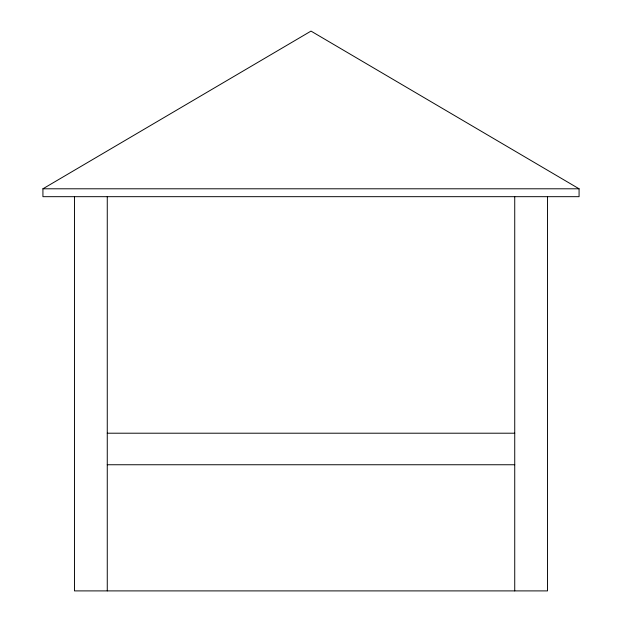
<?xml version="1.0" encoding="UTF-8"?>
<svg xmlns="http://www.w3.org/2000/svg" width="622" height="622" viewBox="0 0 622 622"><rect width="100%" height="100%" fill="white"/><g stroke="black" fill="none" stroke-linecap="round" stroke-linejoin="round"><path stroke-width="0.93" d="M42.926 188.793L311 31.1L579.074 188.793L579.074 196.676L42.926 196.676L42.926 188.793L579.074 188.793M107.264 433.207L514.736 433.207M107.264 464.751L514.736 464.751M547.539 196.676L547.539 590.9L74.461 590.9L74.461 196.676M514.736 196.676L514.736 590.9M107.264 196.676L107.264 590.9"/></g></svg>
